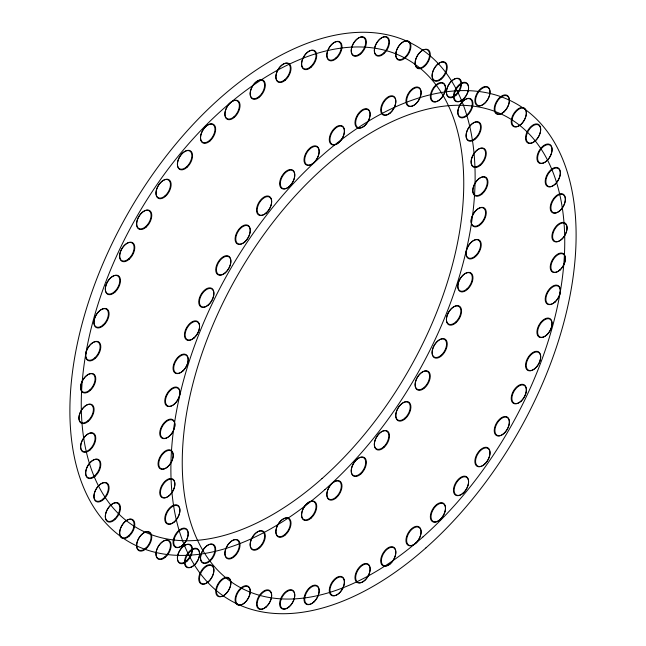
<?xml version="1.0" encoding="UTF-8"?>
<svg xmlns="http://www.w3.org/2000/svg" width="646" height="646" viewBox="0 0 646 646"><rect width="100%" height="100%" fill="white"/><g stroke="black" fill="none" stroke-linecap="round" stroke-linejoin="round"><path stroke-width="0.97" d="M422.993 536.891A270.472 156.154 -60 0 0 508.733 117.919A270.472 156.154 -60 0 0 188.761 401.65A270.472 156.154 -60 0 0 422.993 536.891M322.007 478.581A270.472 156.154 -60 0 0 407.739 59.618A270.472 156.154 -60 0 0 87.775 343.341A270.472 156.154 -60 0 0 322.007 478.581M425.932 547.865A286.533 165.433 -60 0 0 516.76 104.006A286.533 165.433 -60 0 0 177.787 404.59A286.533 165.433 -60 0 0 425.932 547.865M324.946 489.555A286.533 165.433 -60 0 0 415.774 45.696A286.533 165.433 -60 0 0 76.793 346.288A286.533 165.433 -60 0 0 324.946 489.555M561.697 239.327A10.239 5.911 -60 0 0 564.943 223.468A10.239 5.911 -60 0 0 552.831 234.207A10.239 5.911 -60 0 0 561.697 239.327M561.447 239.456A10.716 6.185 -60 0 0 564.838 222.862A10.716 6.185 -60 0 0 552.168 234.102A10.716 6.185 -60 0 0 561.447 239.456M482.336 193.784A10.716 6.185 -60 0 0 485.735 177.19A10.716 6.185 -60 0 0 473.058 188.43A10.716 6.185 -60 0 0 482.336 193.784M481.916 193.267A10.239 5.911 -60 0 0 485.154 177.408A10.239 5.911 -60 0 0 473.05 188.148A10.239 5.911 -60 0 0 481.916 193.267M560.009 269.98A10.239 5.911 -60 0 0 563.255 254.12A10.239 5.911 -60 0 0 551.143 264.86A10.239 5.911 -60 0 0 560.009 269.98M559.759 270.109A10.716 6.185 -60 0 0 563.159 253.515A10.716 6.185 -60 0 0 550.481 264.755A10.716 6.185 -60 0 0 559.759 270.109M480.648 224.437A10.716 6.185 -60 0 0 484.048 207.842A10.716 6.185 -60 0 0 471.378 219.083A10.716 6.185 -60 0 0 480.648 224.437M480.228 223.92A10.239 5.911 -60 0 0 483.474 208.06A10.239 5.911 -60 0 0 471.362 218.8A10.239 5.911 -60 0 0 480.228 223.92M554.987 302.053A10.239 5.911 -60 0 0 558.233 286.202A10.239 5.911 -60 0 0 546.12 296.934A10.239 5.911 -60 0 0 554.987 302.053M554.736 302.183A10.716 6.185 -60 0 0 558.128 285.589A10.716 6.185 -60 0 0 545.458 296.829A10.716 6.185 -60 0 0 554.736 302.183M475.626 256.51A10.716 6.185 -60 0 0 479.025 239.916A10.716 6.185 -60 0 0 466.347 251.157A10.716 6.185 -60 0 0 475.626 256.51M475.206 255.994A10.239 5.911 -60 0 0 478.444 240.134A10.239 5.911 -60 0 0 466.339 250.874A10.239 5.911 -60 0 0 475.206 255.994M546.702 334.999A10.239 5.911 -60 0 0 549.948 319.148A10.239 5.911 -60 0 0 537.843 329.88A10.239 5.911 -60 0 0 546.702 334.999M546.451 335.129A10.716 6.185 -60 0 0 549.851 318.543A10.716 6.185 -60 0 0 537.181 329.775A10.716 6.185 -60 0 0 546.451 335.129M467.349 289.456A10.716 6.185 -60 0 0 470.74 272.862A10.716 6.185 -60 0 0 458.071 284.103A10.716 6.185 -60 0 0 467.349 289.456M466.921 288.94A10.239 5.911 -60 0 0 470.167 273.08A10.239 5.911 -60 0 0 458.054 283.82A10.239 5.911 -60 0 0 466.921 288.94M535.308 368.252A10.239 5.911 -60 0 0 538.554 352.401A10.239 5.911 -60 0 0 526.45 363.141A10.239 5.911 -60 0 0 535.308 368.252M535.066 368.39A10.716 6.185 -60 0 0 538.457 351.795A10.716 6.185 -60 0 0 525.787 363.028A10.716 6.185 -60 0 0 535.066 368.39M455.955 322.717A10.716 6.185 -60 0 0 459.346 306.123A10.716 6.185 -60 0 0 446.677 317.356A10.716 6.185 -60 0 0 455.955 322.717M455.527 322.192A10.239 5.911 -60 0 0 458.773 306.341A10.239 5.911 -60 0 0 446.669 317.073A10.239 5.911 -60 0 0 455.527 322.192M520.999 401.255A10.239 5.911 -60 0 0 524.245 385.396A10.239 5.911 -60 0 0 512.133 396.135A10.239 5.911 -60 0 0 520.999 401.255M520.749 401.384A10.716 6.185 -60 0 0 524.148 384.79A10.716 6.185 -60 0 0 511.47 396.022A10.716 6.185 -60 0 0 520.749 401.384M441.638 355.712A10.716 6.185 -60 0 0 445.037 339.118A10.716 6.185 -60 0 0 432.368 350.35A10.716 6.185 -60 0 0 441.638 355.712M441.218 355.187A10.239 5.911 -60 0 0 444.464 339.336A10.239 5.911 -60 0 0 432.352 350.067A10.239 5.911 -60 0 0 441.218 355.187M504.017 433.418A10.239 5.911 -60 0 0 507.263 417.566A10.239 5.911 -60 0 0 495.151 428.306A10.239 5.911 -60 0 0 504.017 433.418M503.767 433.555A10.716 6.185 -60 0 0 507.158 416.961A10.716 6.185 -60 0 0 494.489 428.193A10.716 6.185 -60 0 0 503.767 433.555M424.656 387.875A10.716 6.185 -60 0 0 428.056 371.288A10.716 6.185 -60 0 0 415.378 382.521A10.716 6.185 -60 0 0 424.656 387.875M424.236 387.358A10.239 5.911 -60 0 0 427.474 371.507A10.239 5.911 -60 0 0 415.37 382.238A10.239 5.911 -60 0 0 424.236 387.358M484.645 464.216A10.239 5.911 -60 0 0 487.892 448.356A10.239 5.911 -60 0 0 475.787 459.096A10.239 5.911 -60 0 0 484.645 464.216M484.395 464.345A10.716 6.185 -60 0 0 487.795 447.751A10.716 6.185 -60 0 0 475.125 458.991A10.716 6.185 -60 0 0 484.395 464.345M405.292 418.673A10.716 6.185 -60 0 0 408.684 402.078A10.716 6.185 -60 0 0 396.014 413.319A10.716 6.185 -60 0 0 405.292 418.673M404.864 418.156A10.239 5.911 -60 0 0 408.111 402.296A10.239 5.911 -60 0 0 395.998 413.036A10.239 5.911 -60 0 0 404.864 418.156M463.23 493.108A10.239 5.911 -60 0 0 466.477 477.249A10.239 5.911 -60 0 0 454.364 487.988A10.239 5.911 -60 0 0 463.23 493.108M462.98 493.237A10.716 6.185 -60 0 0 466.38 476.643A10.716 6.185 -60 0 0 453.702 487.883A10.716 6.185 -60 0 0 462.98 493.237M383.869 447.565A10.716 6.185 -60 0 0 387.269 430.971A10.716 6.185 -60 0 0 374.591 442.203A10.716 6.185 -60 0 0 383.869 447.565M383.449 447.04A10.239 5.911 -60 0 0 386.696 431.189A10.239 5.911 -60 0 0 374.583 441.929A10.239 5.911 -60 0 0 383.449 447.04M440.128 519.602A10.239 5.911 -60 0 0 443.374 503.743A10.239 5.911 -60 0 0 431.262 514.482A10.239 5.911 -60 0 0 440.128 519.602M439.878 519.731A10.716 6.185 -60 0 0 443.269 503.137A10.716 6.185 -60 0 0 430.599 514.377A10.716 6.185 -60 0 0 439.878 519.731M360.767 474.059A10.716 6.185 -60 0 0 364.166 457.465A10.716 6.185 -60 0 0 351.489 468.705A10.716 6.185 -60 0 0 360.767 474.059M360.347 473.534A10.239 5.911 -60 0 0 363.585 457.683A10.239 5.911 -60 0 0 351.481 468.423A10.239 5.911 -60 0 0 360.347 473.534M415.733 543.246A10.239 5.911 -60 0 0 418.979 527.386A10.239 5.911 -60 0 0 406.867 538.126A10.239 5.911 -60 0 0 415.733 543.246M415.483 543.375A10.716 6.185 -60 0 0 418.883 526.781A10.716 6.185 -60 0 0 406.205 538.021A10.716 6.185 -60 0 0 415.483 543.375M336.372 497.703A10.716 6.185 -60 0 0 339.772 481.108A10.716 6.185 -60 0 0 327.102 492.349A10.716 6.185 -60 0 0 336.372 497.703M335.952 497.186A10.239 5.911 -60 0 0 339.198 481.327A10.239 5.911 -60 0 0 327.086 492.066A10.239 5.911 -60 0 0 335.952 497.186M390.467 563.635A10.239 5.911 -60 0 0 393.713 547.776A10.239 5.911 -60 0 0 381.608 558.515A10.239 5.911 -60 0 0 390.467 563.635M390.216 563.764A10.716 6.185 -60 0 0 393.616 547.17A10.716 6.185 -60 0 0 380.946 558.41A10.716 6.185 -60 0 0 390.216 563.764M311.114 518.092A10.716 6.185 -60 0 0 314.505 501.498A10.716 6.185 -60 0 0 301.835 512.738A10.716 6.185 -60 0 0 311.114 518.092M310.686 517.575A10.239 5.911 -60 0 0 313.932 501.716A10.239 5.911 -60 0 0 301.819 512.456A10.239 5.911 -60 0 0 310.686 517.575M364.764 580.423A10.239 5.911 -60 0 0 368.01 564.564A10.239 5.911 -60 0 0 355.898 575.303A10.239 5.911 -60 0 0 364.764 580.423M364.514 580.552A10.716 6.185 -60 0 0 367.913 563.958A10.716 6.185 -60 0 0 355.235 575.19A10.716 6.185 -60 0 0 364.514 580.552M285.403 534.88A10.716 6.185 -60 0 0 288.802 518.286A10.716 6.185 -60 0 0 276.133 529.518A10.716 6.185 -60 0 0 285.403 534.88M284.983 534.355A10.239 5.911 -60 0 0 288.229 518.504A10.239 5.911 -60 0 0 276.117 529.244A10.239 5.911 -60 0 0 284.983 534.355M339.061 593.311A10.239 5.911 -60 0 0 342.307 577.459A10.239 5.911 -60 0 0 330.195 588.199A10.239 5.911 -60 0 0 339.061 593.311M338.811 593.448A10.716 6.185 -60 0 0 342.202 576.854A10.716 6.185 -60 0 0 329.533 588.086A10.716 6.185 -60 0 0 338.811 593.448M259.7 547.776A10.716 6.185 -60 0 0 263.1 531.182A10.716 6.185 -60 0 0 250.422 542.414A10.716 6.185 -60 0 0 259.7 547.776M259.28 547.251A10.239 5.911 -60 0 0 262.518 531.4A10.239 5.911 -60 0 0 250.414 542.131A10.239 5.911 -60 0 0 259.28 547.251M313.795 602.096A10.239 5.911 -60 0 0 317.041 586.245A10.239 5.911 -60 0 0 304.928 596.977A10.239 5.911 -60 0 0 313.795 602.096M313.544 602.225A10.716 6.185 -60 0 0 316.944 585.639A10.716 6.185 -60 0 0 304.266 596.872A10.716 6.185 -60 0 0 313.544 602.225M234.433 556.553A10.716 6.185 -60 0 0 237.833 539.959A10.716 6.185 -60 0 0 225.163 551.2A10.716 6.185 -60 0 0 234.433 556.553M234.014 556.036A10.239 5.911 -60 0 0 237.26 540.177A10.239 5.911 -60 0 0 225.147 550.917A10.239 5.911 -60 0 0 234.014 556.036M289.4 606.618A10.239 5.911 -60 0 0 292.646 590.767A10.239 5.911 -60 0 0 280.542 601.499A10.239 5.911 -60 0 0 289.4 606.618M289.15 606.747A10.716 6.185 -60 0 0 292.549 590.161A10.716 6.185 -60 0 0 279.88 601.394A10.716 6.185 -60 0 0 289.15 606.747M210.047 561.075A10.716 6.185 -60 0 0 213.438 544.481A10.716 6.185 -60 0 0 200.769 555.721A10.716 6.185 -60 0 0 210.047 561.075M209.619 560.558A10.239 5.911 -60 0 0 212.865 544.699A10.239 5.911 -60 0 0 200.753 555.439A10.239 5.911 -60 0 0 209.619 560.558M266.297 606.804A10.239 5.911 -60 0 0 269.543 590.945A10.239 5.911 -60 0 0 257.431 601.684A10.239 5.911 -60 0 0 266.297 606.804M266.047 606.933A10.716 6.185 -60 0 0 269.447 590.339A10.716 6.185 -60 0 0 256.769 601.579A10.716 6.185 -60 0 0 266.047 606.933M186.944 561.261A10.716 6.185 -60 0 0 190.336 544.667A10.716 6.185 -60 0 0 177.666 555.907A10.716 6.185 -60 0 0 186.944 561.261M186.516 560.744A10.239 5.911 -60 0 0 189.762 544.885A10.239 5.911 -60 0 0 177.65 555.625A10.239 5.911 -60 0 0 186.516 560.744M244.882 602.645A10.239 5.911 -60 0 0 248.129 586.786A10.239 5.911 -60 0 0 236.016 597.526A10.239 5.911 -60 0 0 244.882 602.645M244.632 602.775A10.716 6.185 -60 0 0 248.024 586.18A10.716 6.185 -60 0 0 235.354 597.421A10.716 6.185 -60 0 0 244.632 602.775M165.521 557.102A10.716 6.185 -60 0 0 168.921 540.508A10.716 6.185 -60 0 0 156.243 551.741A10.716 6.185 -60 0 0 165.521 557.102M165.101 556.577A10.239 5.911 -60 0 0 168.34 540.726A10.239 5.911 -60 0 0 156.235 551.466A10.239 5.911 -60 0 0 165.101 556.577M225.511 594.215A10.239 5.911 -60 0 0 228.757 578.356A10.239 5.911 -60 0 0 216.652 589.095A10.239 5.911 -60 0 0 225.511 594.215M225.26 594.344A10.716 6.185 -60 0 0 228.66 577.75A10.716 6.185 -60 0 0 215.99 588.99A10.716 6.185 -60 0 0 225.26 594.344M146.157 548.672A10.716 6.185 -60 0 0 149.549 532.078A10.716 6.185 -60 0 0 136.879 543.31A10.716 6.185 -60 0 0 146.157 548.672M145.73 548.147A10.239 5.911 -60 0 0 148.976 532.296A10.239 5.911 -60 0 0 136.863 543.036A10.239 5.911 -60 0 0 145.73 548.147M208.529 581.658A10.239 5.911 -60 0 0 211.775 565.799A10.239 5.911 -60 0 0 199.662 576.539A10.239 5.911 -60 0 0 208.529 581.658M208.278 581.788A10.716 6.185 -60 0 0 211.678 565.193A10.716 6.185 -60 0 0 199 576.426A10.716 6.185 -60 0 0 208.278 581.788M129.168 536.115A10.716 6.185 -60 0 0 132.567 519.521A10.716 6.185 -60 0 0 119.89 530.754A10.716 6.185 -60 0 0 129.168 536.115M128.748 535.591A10.239 5.911 -60 0 0 131.994 519.739A10.239 5.911 -60 0 0 119.881 530.471A10.239 5.911 -60 0 0 128.748 535.591M194.22 565.185A10.239 5.911 -60 0 0 197.458 549.326A10.239 5.911 -60 0 0 185.354 560.066A10.239 5.911 -60 0 0 194.22 565.185M193.97 565.315A10.716 6.185 -60 0 0 197.361 548.72A10.716 6.185 -60 0 0 184.691 559.961A10.716 6.185 -60 0 0 193.97 565.315M114.859 519.642A10.716 6.185 -60 0 0 118.25 503.048A10.716 6.185 -60 0 0 105.581 514.289A10.716 6.185 -60 0 0 114.859 519.642M114.439 519.126A10.239 5.911 -60 0 0 117.677 503.266A10.239 5.911 -60 0 0 105.573 514.006A10.239 5.911 -60 0 0 114.439 519.126M182.826 545.087A10.239 5.911 -60 0 0 186.072 529.227A10.239 5.911 -60 0 0 173.96 539.967A10.239 5.911 -60 0 0 182.826 545.087M182.576 545.216A10.716 6.185 -60 0 0 185.967 528.622A10.716 6.185 -60 0 0 173.298 539.862A10.716 6.185 -60 0 0 182.576 545.216M103.465 499.544A10.716 6.185 -60 0 0 106.865 482.95A10.716 6.185 -60 0 0 94.187 494.19A10.716 6.185 -60 0 0 103.465 499.544M103.045 499.027A10.239 5.911 -60 0 0 106.283 483.168A10.239 5.911 -60 0 0 94.179 493.907A10.239 5.911 -60 0 0 103.045 499.027M174.541 521.702A10.239 5.911 -60 0 0 177.787 505.842A10.239 5.911 -60 0 0 165.683 516.582A10.239 5.911 -60 0 0 174.541 521.702M174.291 521.831A10.716 6.185 -60 0 0 177.69 505.237A10.716 6.185 -60 0 0 165.021 516.477A10.716 6.185 -60 0 0 174.291 521.831M95.188 476.159A10.716 6.185 -60 0 0 98.58 459.564A10.716 6.185 -60 0 0 85.91 470.805A10.716 6.185 -60 0 0 95.188 476.159M94.76 475.642A10.239 5.911 -60 0 0 98.006 459.782A10.239 5.911 -60 0 0 85.894 470.522A10.239 5.911 -60 0 0 94.76 475.642M169.518 495.425A10.239 5.911 -60 0 0 172.765 479.574A10.239 5.911 -60 0 0 160.652 490.306A10.239 5.911 -60 0 0 169.518 495.425M169.268 495.555A10.716 6.185 -60 0 0 172.668 478.969A10.716 6.185 -60 0 0 159.99 490.201A10.716 6.185 -60 0 0 169.268 495.555M90.157 449.882A10.716 6.185 -60 0 0 93.557 433.296A10.716 6.185 -60 0 0 80.879 444.529A10.716 6.185 -60 0 0 90.157 449.882M89.737 449.366A10.239 5.911 -60 0 0 92.984 433.514A10.239 5.911 -60 0 0 80.871 444.246A10.239 5.911 -60 0 0 89.737 449.366M167.831 466.719A10.239 5.911 -60 0 0 171.077 450.868A10.239 5.911 -60 0 0 158.973 461.599A10.239 5.911 -60 0 0 167.831 466.719M167.58 466.848A10.716 6.185 -60 0 0 170.98 450.254A10.716 6.185 -60 0 0 158.31 461.494A10.716 6.185 -60 0 0 167.58 466.848M88.478 421.176A10.716 6.185 -60 0 0 91.869 404.582A10.716 6.185 -60 0 0 79.2 415.822A10.716 6.185 -60 0 0 88.478 421.176M88.05 420.659A10.239 5.911 -60 0 0 91.296 404.8A10.239 5.911 -60 0 0 79.183 415.54A10.239 5.911 -60 0 0 88.05 420.659M169.518 436.066A10.239 5.911 -60 0 0 172.765 420.207A10.239 5.911 -60 0 0 160.652 430.947A10.239 5.911 -60 0 0 169.518 436.066M169.268 436.195A10.716 6.185 -60 0 0 172.668 419.601A10.716 6.185 -60 0 0 159.99 430.842A10.716 6.185 -60 0 0 169.268 436.195M90.157 390.523A10.716 6.185 -60 0 0 93.557 373.929A10.716 6.185 -60 0 0 80.879 385.169A10.716 6.185 -60 0 0 90.157 390.523M89.737 390.006A10.239 5.911 -60 0 0 92.984 374.147A10.239 5.911 -60 0 0 80.871 384.887A10.239 5.911 -60 0 0 89.737 390.006M174.541 403.992A10.239 5.911 -60 0 0 177.787 388.133A10.239 5.911 -60 0 0 165.683 398.873A10.239 5.911 -60 0 0 174.541 403.992M174.291 404.121A10.716 6.185 -60 0 0 177.69 387.527A10.716 6.185 -60 0 0 165.021 398.768A10.716 6.185 -60 0 0 174.291 404.121M95.188 358.449A10.716 6.185 -60 0 0 98.58 341.855A10.716 6.185 -60 0 0 85.91 353.096A10.716 6.185 -60 0 0 95.188 358.449M94.76 357.924A10.239 5.911 -60 0 0 98.006 342.073A10.239 5.911 -60 0 0 85.894 352.813A10.239 5.911 -60 0 0 94.76 357.924M182.826 371.046A10.239 5.911 -60 0 0 186.072 355.187A10.239 5.911 -60 0 0 173.96 365.927A10.239 5.911 -60 0 0 182.826 371.046M182.576 371.175A10.716 6.185 -60 0 0 185.967 354.581A10.716 6.185 -60 0 0 173.298 365.822A10.716 6.185 -60 0 0 182.576 371.175M103.465 325.503A10.716 6.185 -60 0 0 106.865 308.909A10.716 6.185 -60 0 0 94.187 320.141A10.716 6.185 -60 0 0 103.465 325.503M103.045 324.978A10.239 5.911 -60 0 0 106.283 309.127A10.239 5.911 -60 0 0 94.179 319.867A10.239 5.911 -60 0 0 103.045 324.978M194.22 337.785A10.239 5.911 -60 0 0 197.458 321.934A10.239 5.911 -60 0 0 185.354 332.674A10.239 5.911 -60 0 0 194.22 337.785M193.97 337.923A10.716 6.185 -60 0 0 197.361 321.328A10.716 6.185 -60 0 0 184.691 332.561A10.716 6.185 -60 0 0 193.97 337.923M114.859 292.242A10.716 6.185 -60 0 0 118.25 275.656A10.716 6.185 -60 0 0 105.581 286.889A10.716 6.185 -60 0 0 114.859 292.242M114.439 291.726A10.239 5.911 -60 0 0 117.677 275.874A10.239 5.911 -60 0 0 105.573 286.606A10.239 5.911 -60 0 0 114.439 291.726M208.529 304.791A10.239 5.911 -60 0 0 211.775 288.94A10.239 5.911 -60 0 0 199.662 299.671A10.239 5.911 -60 0 0 208.529 304.791M208.278 304.92A10.716 6.185 -60 0 0 211.678 288.334A10.716 6.185 -60 0 0 199 299.566A10.716 6.185 -60 0 0 208.278 304.92M129.168 259.248A10.716 6.185 -60 0 0 132.567 242.662A10.716 6.185 -60 0 0 119.89 253.894A10.716 6.185 -60 0 0 129.168 259.248M128.748 258.731A10.239 5.911 -60 0 0 131.994 242.88A10.239 5.911 -60 0 0 119.881 253.612A10.239 5.911 -60 0 0 128.748 258.731M225.511 272.62A10.239 5.911 -60 0 0 228.757 256.769A10.239 5.911 -60 0 0 216.652 267.509A10.239 5.911 -60 0 0 225.511 272.62M225.26 272.757A10.716 6.185 -60 0 0 228.66 256.163A10.716 6.185 -60 0 0 215.99 267.396A10.716 6.185 -60 0 0 225.26 272.757M146.157 227.085A10.716 6.185 -60 0 0 149.549 210.491A10.716 6.185 -60 0 0 136.879 221.723A10.716 6.185 -60 0 0 146.157 227.085M145.73 226.56A10.239 5.911 -60 0 0 148.976 210.709A10.239 5.911 -60 0 0 136.863 221.441A10.239 5.911 -60 0 0 145.73 226.56M244.882 241.83A10.239 5.911 -60 0 0 248.129 225.971A10.239 5.911 -60 0 0 236.016 236.711A10.239 5.911 -60 0 0 244.882 241.83M244.632 241.959A10.716 6.185 -60 0 0 248.024 225.365A10.716 6.185 -60 0 0 235.354 236.606A10.716 6.185 -60 0 0 244.632 241.959M165.521 196.287A10.716 6.185 -60 0 0 168.921 179.693A10.716 6.185 -60 0 0 156.243 190.933A10.716 6.185 -60 0 0 165.521 196.287M165.101 195.77A10.239 5.911 -60 0 0 168.34 179.911A10.239 5.911 -60 0 0 156.235 190.651A10.239 5.911 -60 0 0 165.101 195.77M266.297 212.938A10.239 5.911 -60 0 0 269.543 197.087A10.239 5.911 -60 0 0 257.431 207.818A10.239 5.911 -60 0 0 266.297 212.938M266.047 213.067A10.716 6.185 -60 0 0 269.447 196.473A10.716 6.185 -60 0 0 256.769 207.713A10.716 6.185 -60 0 0 266.047 213.067M186.944 167.395A10.716 6.185 -60 0 0 190.336 150.801A10.716 6.185 -60 0 0 177.666 162.041A10.716 6.185 -60 0 0 186.944 167.395M186.516 166.878A10.239 5.911 -60 0 0 189.762 151.019A10.239 5.911 -60 0 0 177.65 161.758A10.239 5.911 -60 0 0 186.516 166.878M289.4 186.444A10.239 5.911 -60 0 0 292.646 170.592A10.239 5.911 -60 0 0 280.542 181.324A10.239 5.911 -60 0 0 289.4 186.444M289.15 186.573A10.716 6.185 -60 0 0 292.549 169.979A10.716 6.185 -60 0 0 279.88 181.219A10.716 6.185 -60 0 0 289.15 186.573M210.047 140.901A10.716 6.185 -60 0 0 213.438 124.307A10.716 6.185 -60 0 0 200.769 135.547A10.716 6.185 -60 0 0 210.047 140.901M209.619 140.384A10.239 5.911 -60 0 0 212.865 124.525A10.239 5.911 -60 0 0 200.753 135.264A10.239 5.911 -60 0 0 209.619 140.384M313.795 162.8A10.239 5.911 -60 0 0 317.041 146.941A10.239 5.911 -60 0 0 304.928 157.681A10.239 5.911 -60 0 0 313.795 162.8M313.544 162.929A10.716 6.185 -60 0 0 316.944 146.335A10.716 6.185 -60 0 0 304.266 157.576A10.716 6.185 -60 0 0 313.544 162.929M234.433 117.257A10.716 6.185 -60 0 0 237.833 100.663A10.716 6.185 -60 0 0 225.163 111.903A10.716 6.185 -60 0 0 234.433 117.257M234.014 116.74A10.239 5.911 -60 0 0 237.26 100.881A10.239 5.911 -60 0 0 225.147 111.621A10.239 5.911 -60 0 0 234.014 116.74M339.061 142.411A10.239 5.911 -60 0 0 342.307 126.551A10.239 5.911 -60 0 0 330.195 137.291A10.239 5.911 -60 0 0 339.061 142.411M338.811 142.54A10.716 6.185 -60 0 0 342.202 125.946A10.716 6.185 -60 0 0 329.533 137.186A10.716 6.185 -60 0 0 338.811 142.54M259.7 96.868A10.716 6.185 -60 0 0 263.1 80.274A10.716 6.185 -60 0 0 250.422 91.514A10.716 6.185 -60 0 0 259.7 96.868M259.28 96.351A10.239 5.911 -60 0 0 262.518 80.492A10.239 5.911 -60 0 0 250.414 91.231A10.239 5.911 -60 0 0 259.28 96.351M364.764 125.623A10.239 5.911 -60 0 0 368.01 109.772A10.239 5.911 -60 0 0 355.898 120.503A10.239 5.911 -60 0 0 364.764 125.623M364.514 125.752A10.716 6.185 -60 0 0 367.913 109.166A10.716 6.185 -60 0 0 355.235 120.398A10.716 6.185 -60 0 0 364.514 125.752M285.403 80.08A10.716 6.185 -60 0 0 288.802 63.486A10.716 6.185 -60 0 0 276.133 74.726A10.716 6.185 -60 0 0 285.403 80.08M284.983 79.563A10.239 5.911 -60 0 0 288.229 63.704A10.239 5.911 -60 0 0 276.117 74.443A10.239 5.911 -60 0 0 284.983 79.563M390.467 112.727A10.239 5.911 -60 0 0 393.713 96.876A10.239 5.911 -60 0 0 381.608 107.616A10.239 5.911 -60 0 0 390.467 112.727M390.216 112.864A10.716 6.185 -60 0 0 393.616 96.27A10.716 6.185 -60 0 0 380.946 107.502A10.716 6.185 -60 0 0 390.216 112.864M311.114 67.184A10.716 6.185 -60 0 0 314.505 50.598A10.716 6.185 -60 0 0 301.835 61.83A10.716 6.185 -60 0 0 311.114 67.184M310.686 66.667A10.239 5.911 -60 0 0 313.932 50.816A10.239 5.911 -60 0 0 301.819 61.548A10.239 5.911 -60 0 0 310.686 66.667M415.733 103.949A10.239 5.911 -60 0 0 418.979 88.09A10.239 5.911 -60 0 0 406.867 98.83A10.239 5.911 -60 0 0 415.733 103.949M415.483 104.079A10.716 6.185 -60 0 0 418.883 87.485A10.716 6.185 -60 0 0 406.205 98.725A10.716 6.185 -60 0 0 415.483 104.079M336.372 58.406A10.716 6.185 -60 0 0 339.772 41.812A10.716 6.185 -60 0 0 327.102 53.045A10.716 6.185 -60 0 0 336.372 58.406M335.952 57.882A10.239 5.911 -60 0 0 339.198 42.03A10.239 5.911 -60 0 0 327.086 52.77A10.239 5.911 -60 0 0 335.952 57.882M440.128 99.427A10.239 5.911 -60 0 0 443.374 83.568A10.239 5.911 -60 0 0 431.262 94.308A10.239 5.911 -60 0 0 440.128 99.427M439.878 99.557A10.716 6.185 -60 0 0 443.269 82.963A10.716 6.185 -60 0 0 430.599 94.203A10.716 6.185 -60 0 0 439.878 99.557M360.767 53.884A10.716 6.185 -60 0 0 364.166 37.29A10.716 6.185 -60 0 0 351.489 48.523A10.716 6.185 -60 0 0 360.767 53.884M360.347 53.36A10.239 5.911 -60 0 0 363.585 37.508A10.239 5.911 -60 0 0 351.481 48.248A10.239 5.911 -60 0 0 360.347 53.36M463.23 99.242A10.239 5.911 -60 0 0 466.477 83.382A10.239 5.911 -60 0 0 454.364 94.122A10.239 5.911 -60 0 0 463.23 99.242M462.98 99.371A10.716 6.185 -60 0 0 466.38 82.777A10.716 6.185 -60 0 0 453.702 94.017A10.716 6.185 -60 0 0 462.98 99.371M383.869 53.699A10.716 6.185 -60 0 0 387.269 37.105A10.716 6.185 -60 0 0 374.591 48.345A10.716 6.185 -60 0 0 383.869 53.699M383.449 53.182A10.239 5.911 -60 0 0 386.696 37.323A10.239 5.911 -60 0 0 374.583 48.062A10.239 5.911 -60 0 0 383.449 53.182M484.645 103.4A10.239 5.911 -60 0 0 487.892 87.549A10.239 5.911 -60 0 0 475.787 98.281A10.239 5.911 -60 0 0 484.645 103.4M484.395 103.53A10.716 6.185 -60 0 0 487.795 86.935A10.716 6.185 -60 0 0 475.125 98.176A10.716 6.185 -60 0 0 484.395 103.53M405.292 57.857A10.716 6.185 -60 0 0 408.684 41.263A10.716 6.185 -60 0 0 396.014 52.504A10.716 6.185 -60 0 0 405.292 57.857M404.864 57.341A10.239 5.911 -60 0 0 408.111 41.481A10.239 5.911 -60 0 0 395.998 52.221A10.239 5.911 -60 0 0 404.864 57.341M504.017 111.831A10.239 5.911 -60 0 0 507.263 95.979A10.239 5.911 -60 0 0 495.151 106.711A10.239 5.911 -60 0 0 504.017 111.831M503.767 111.96A10.716 6.185 -60 0 0 507.158 95.374A10.716 6.185 -60 0 0 494.489 106.606A10.716 6.185 -60 0 0 503.767 111.96M424.656 66.288A10.716 6.185 -60 0 0 428.056 49.694A10.716 6.185 -60 0 0 415.378 60.934A10.716 6.185 -60 0 0 424.656 66.288M424.236 65.771A10.239 5.911 -60 0 0 427.474 49.912A10.239 5.911 -60 0 0 415.37 60.651A10.239 5.911 -60 0 0 424.236 65.771M520.999 124.387A10.239 5.911 -60 0 0 524.245 108.536A10.239 5.911 -60 0 0 512.133 119.268A10.239 5.911 -60 0 0 520.999 124.387M520.749 124.516A10.716 6.185 -60 0 0 524.148 107.93A10.716 6.185 -60 0 0 511.47 119.163A10.716 6.185 -60 0 0 520.749 124.516M441.638 78.844A10.716 6.185 -60 0 0 445.037 62.258A10.716 6.185 -60 0 0 432.368 73.491A10.716 6.185 -60 0 0 441.638 78.844M441.218 78.328A10.239 5.911 -60 0 0 444.464 62.468A10.239 5.911 -60 0 0 432.352 73.208A10.239 5.911 -60 0 0 441.218 78.328M535.308 140.86A10.239 5.911 -60 0 0 538.554 125.001A10.239 5.911 -60 0 0 526.45 135.741A10.239 5.911 -60 0 0 535.308 140.86M535.066 140.989A10.716 6.185 -60 0 0 538.457 124.395A10.716 6.185 -60 0 0 525.787 135.636A10.716 6.185 -60 0 0 535.066 140.989M455.955 95.317A10.716 6.185 -60 0 0 459.346 78.723A10.716 6.185 -60 0 0 446.677 89.964A10.716 6.185 -60 0 0 455.955 95.317M455.527 94.8A10.239 5.911 -60 0 0 458.773 78.941A10.239 5.911 -60 0 0 446.669 89.681A10.239 5.911 -60 0 0 455.527 94.8M546.702 160.959A10.239 5.911 -60 0 0 549.948 145.1A10.239 5.911 -60 0 0 537.843 155.839A10.239 5.911 -60 0 0 546.702 160.959M546.451 161.088A10.716 6.185 -60 0 0 549.851 144.494A10.716 6.185 -60 0 0 537.181 155.734A10.716 6.185 -60 0 0 546.451 161.088M467.349 115.416A10.716 6.185 -60 0 0 470.74 98.822A10.716 6.185 -60 0 0 458.071 110.062A10.716 6.185 -60 0 0 467.349 115.416M466.921 114.899A10.239 5.911 -60 0 0 470.167 99.04A10.239 5.911 -60 0 0 458.054 109.78A10.239 5.911 -60 0 0 466.921 114.899M554.987 184.344A10.239 5.911 -60 0 0 558.233 168.493A10.239 5.911 -60 0 0 546.12 179.225A10.239 5.911 -60 0 0 554.987 184.344M554.736 184.473A10.716 6.185 -60 0 0 558.128 167.879A10.716 6.185 -60 0 0 545.458 179.12A10.716 6.185 -60 0 0 554.736 184.473M475.626 138.801A10.716 6.185 -60 0 0 479.025 122.207A10.716 6.185 -60 0 0 466.347 133.447A10.716 6.185 -60 0 0 475.626 138.801M475.206 138.284A10.239 5.911 -60 0 0 478.444 122.425A10.239 5.911 -60 0 0 466.339 133.165A10.239 5.911 -60 0 0 475.206 138.284M560.009 210.62A10.239 5.911 -60 0 0 563.255 194.761A10.239 5.911 -60 0 0 551.143 205.501A10.239 5.911 -60 0 0 560.009 210.62M559.759 210.749A10.716 6.185 -60 0 0 563.159 194.155A10.716 6.185 -60 0 0 550.481 205.388A10.716 6.185 -60 0 0 559.759 210.749M480.648 165.077A10.716 6.185 -60 0 0 484.048 148.483A10.716 6.185 -60 0 0 471.378 159.715A10.716 6.185 -60 0 0 480.648 165.077M480.228 164.552A10.239 5.911 -60 0 0 483.474 148.701A10.239 5.911 -60 0 0 471.362 159.433A10.239 5.911 -60 0 0 480.228 164.552"/></g></svg>
